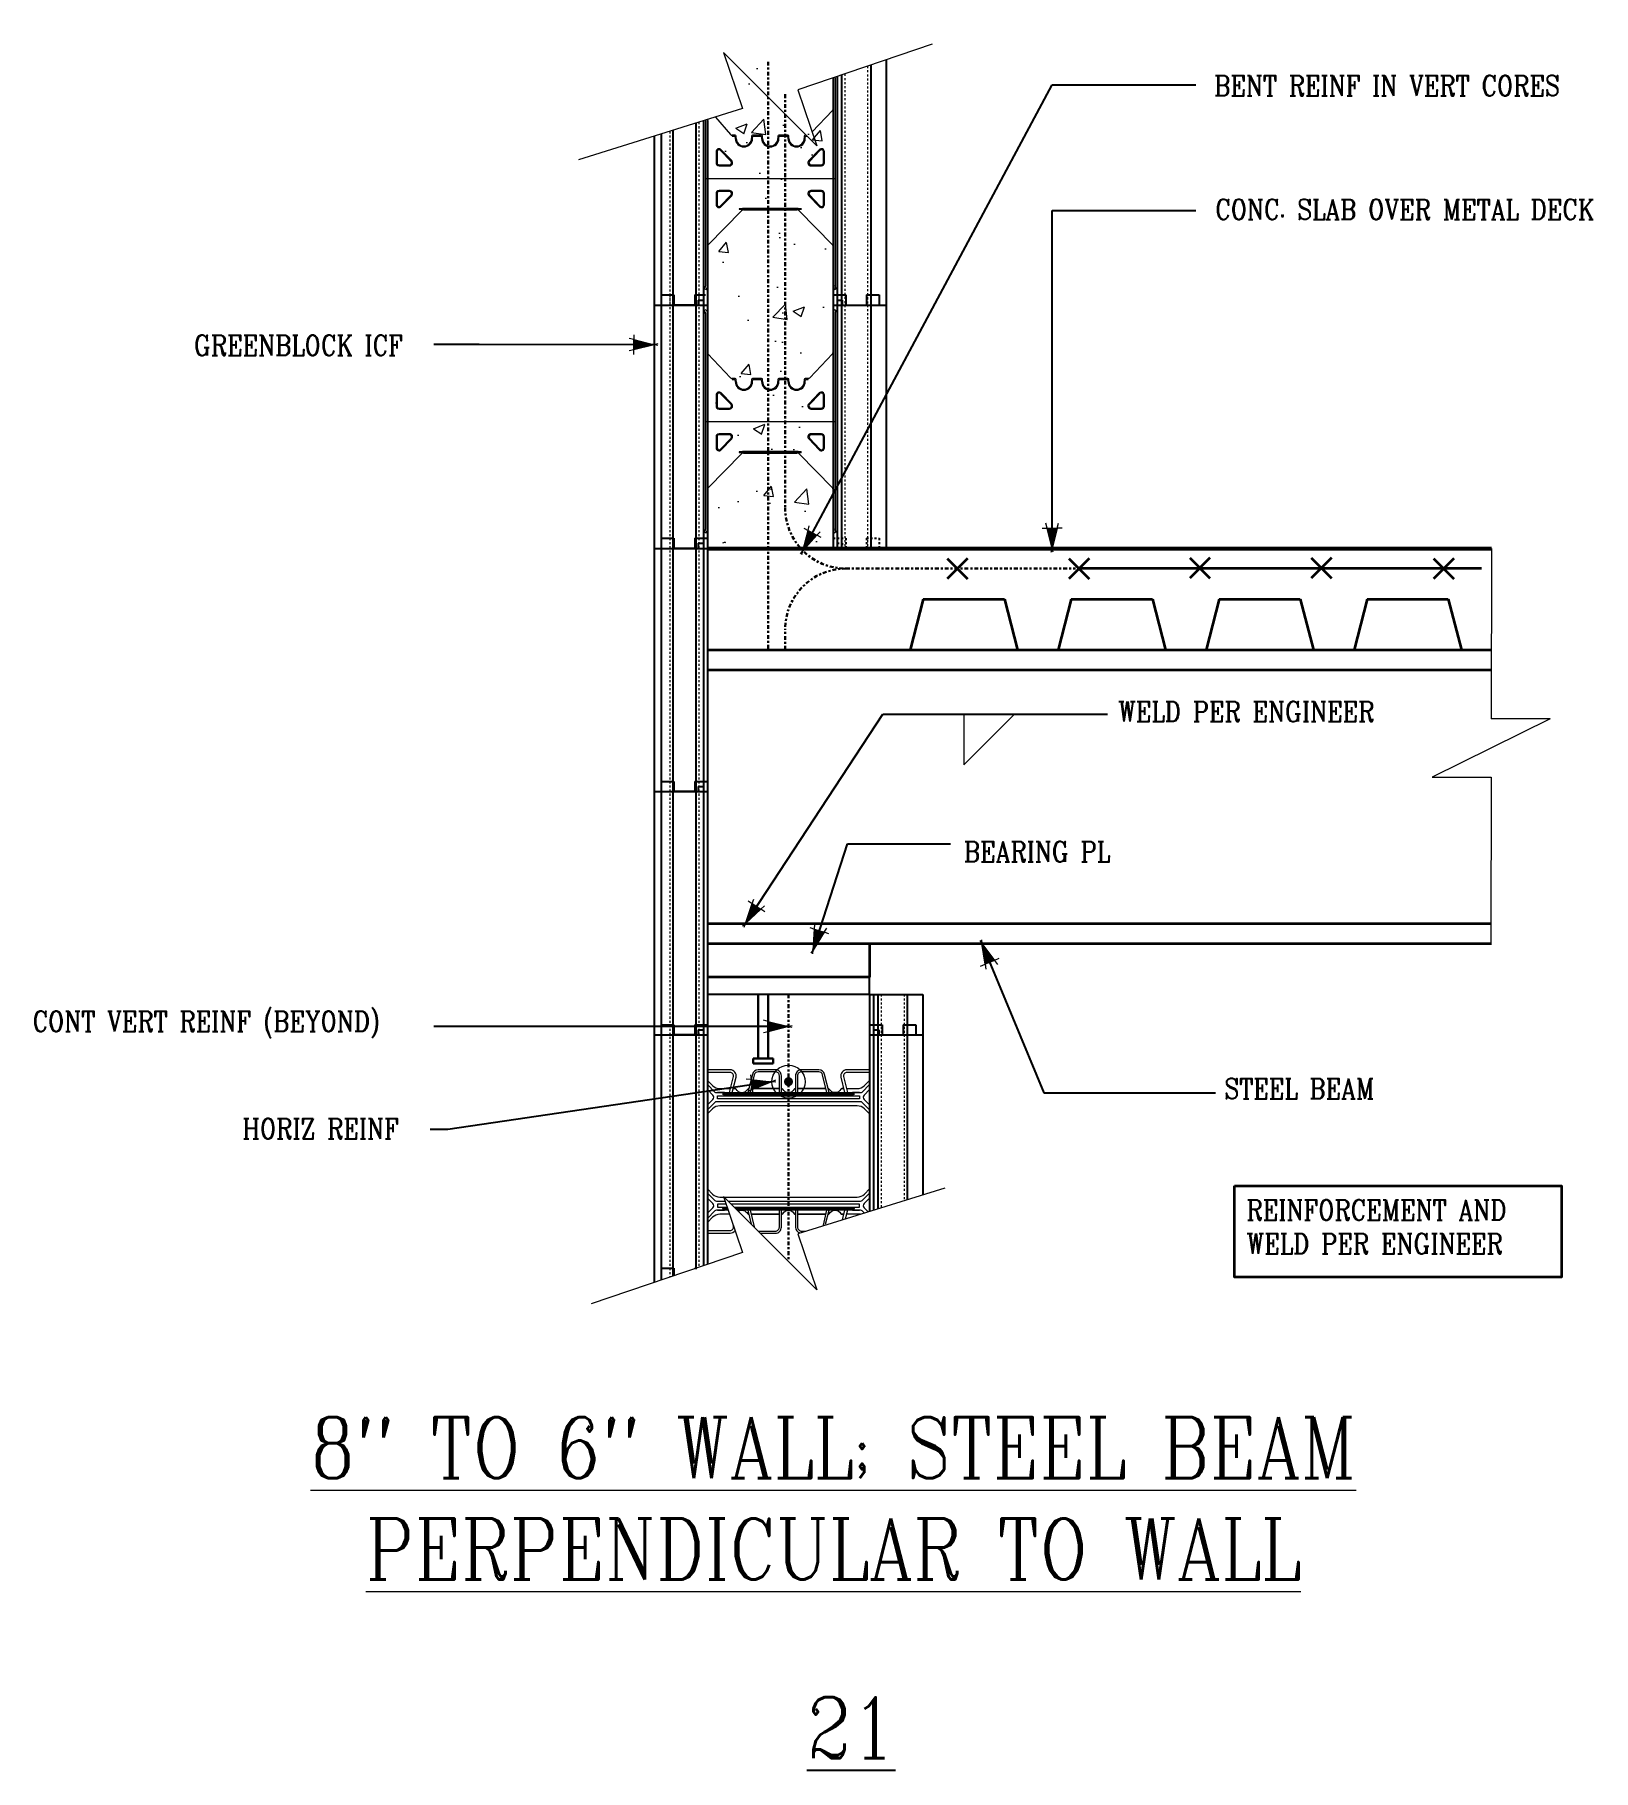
# Model space of a CAD drawing. Header units: inches. Extents: x -149.7 to -72.8, y 260.3 to 345.9.
import ezdxf

# ---------------------------------------------------------------- set-up
doc = ezdxf.new("R2010")
doc.units = ezdxf.units.IN
doc.header["$MEASUREMENT"] = 0
for name, pattern in [('CENTER', [2, 1.25, -0.25, 0.25, -0.25]), ('DASHED2', [0.375, 0.25, -0.125]), ('HIDDEN', [0.375, 0.25, -0.125])]:
    doc.linetypes.add(name, pattern=pattern)
doc.layers.get('Defpoints').update_dxf_attribs({"color": 252})
for name, color, linetype, lineweight in [('A2 Hatch', 8, 'Continuous', 9), ('A4 medium', 7, 'Continuous', 35), ('A5 heavy', 5, 'Continuous', 53), ('DETAILS', 7, 'Continuous', 13), ('DIM', 3, 'Continuous', 13), ('REBAR', 2, 'CENTER', 30)]:
    doc.layers.add(name, color=color, linetype=linetype, lineweight=lineweight)
doc.styles.add('ARCTEXT', font='arctext.shx', dxfattribs={"width": 0.85})
doc.styles.add('RomanC', font='romanc.shx', dxfattribs={"width": 0.85, "height": 5})
doc.dimstyles.new('ARCTEXT1-4', dxfattribs={"dimtxt": 4, "dimasz": 2, "dimexe": 2, "dimexo": 2, "dimgap": 2, "dimtad": 1, "dimdec": 4, "dimzin": 3, "dimdsep": 46, "dimlunit": 4, "dimtxsty": 'ARCTEXT', "dimblk": 'ARCHTICK', "dimcen": 2, "dimaunit": 1, "dimadec": 0, "dimazin": 0, "dimtfac": 1, "dimtdec": 4, "dimtmove": 2, "dimatfit": 3, "dimldrblk": 'arrow', "dimfxl": 1, "dimtolj": 1, "dimtzin": 0, "dimarcsym": 0})

# ---------------------------------------------------------------- blocks, each defined once
blk = doc.blocks.new('_ArchTick')
at = {"color": 0, "linetype": 'ByBlock', "const_width": 0.15}
blk.add_lwpolyline([(-0.5, -0.5), (0.5, 0.5)], dxfattribs=at)
blk = doc.blocks.new('arrow')
at = {"layer": 'DIM'}
blk.add_hatch(color=253, dxfattribs=at).paths.add_polyline_path([(-2, 0.5), (-2, -0.5), (0, 0)])
at = {"layer": 'DIM', "lineweight": 9}
for points in [[(-2, 0.98), (-2, 0.5), (-2.47, 0.62)], [(0.37, 0.09), (0, 0)], [(0.37, -0.09), (0, 0)], [(-2, -0.98), (-2, -0.5), (-2.47, -0.62)]]:
    blk.add_lwpolyline(points, dxfattribs=at)
at = {"layer": 'DIM', "lineweight": 15}
blk.add_lwpolyline([(0, 0), (-2, -0.5), (-2, 0.5), (0, 0)], dxfattribs=at)

msp = doc.modelspace()

# ---------------------------------------------------------------- hatches: boundary and pattern name
at = {"layer": 'A2 Hatch', "ltscale": 0.15}
h = msp.add_hatch(dxfattribs=at)
h.set_pattern_fill('AR-CONC', color=256, scale=0.8, style=0)
h.set_pattern_definition([(50, (-3419.6087, 861.0305), (5.7380815, -0.502017), [0.6, -6.6]), (355, (-3419.609, 861.0305), (-1.110011, 6.017537), [0.48, -5.28]), (100.4514, (-3419.1305, 860.9887), (4.628075, 5.515516), [0.509922, -5.609137]), (46.1842, (-3419.609, 862.6305), (8.537928, -1.324152), [0.9, -9.9]), (96.6356, (-3418.897, 862.52), (7.477302, 7.792943), [0.764882, -8.413704]), (351.1842, (-3419.609, 862.6305), (7.477296, 7.792949), [0.72, -7.92]), (21, (-3418.8087, 862.2305), (4.7752564, -3.220951), [0.6, -6.6]), (326, (-3418.809, 862.2305), (1.946523, 5.8012), [0.48, -5.28]), (71.4514, (-3418.411, 861.962), (6.721781, 2.580244), [0.509922, -5.609137]), (37.5, (-3419.6087, 861.0305), (0.0972788, 2.6631508), [0, -5.216, 0, -5.36, 0, -5.3]), (7.5, (-3419.6087, 861.0305), (2.1045563, 3.1552937), [0, -3.056, 0, -5.096, 0, -2.02]), (327.5, (-3421.3927, 861.0305), (4.2705795, -0.180439), [0, -2, 0, -6.24, 0, -8.28]), (317.5, (-3422.1927, 861.0305), (4.6654894, 0.80084), [0, -2.6, 0, -4.144, 0, -5.88])])
h.paths.add_polyline_path([(-110.436, 320.802), (-116.508, 320.823), (-116.432, 342.455), (-114.445, 343.129), (-115.381, 345.889), (-110.785, 341.292), (-111.721, 344.052), (-110.436, 344.488)])
h = msp.add_hatch(color=256, dxfattribs=at)
edge = h.paths.add_edge_path()
edge.add_arc((-112.534, 294.244), 0.224, 0, 360)

# ---------------------------------------------------------------- linework, layer by layer
at = {"color": 1}
for p, q in [((-108.474, 344.388), (-108.474, 332.552)), ((-107.709, 344.647), (-107.709, 332.552)), ((-110.334, 343.757), (-110.334, 332.552)), ((-110.134, 343.825), (-110.134, 332.552)), ((-109.919, 343.898), (-109.919, 332.552)), ((-116.734, 341.637), (-116.734, 332.552)), ((-116.534, 341.654), (-116.534, 332.552)), ((-119.159, 340.878), (-119.159, 332.552)), ((-118.809, 340.988), (-118.809, 332.552)), ((-118.234, 341.168), (-118.234, 332.552)), ((-117.109, 341.52), (-117.109, 332.552)), ((-118.809, 333.052), (-118.184, 333.052)), ((-118.809, 333.052), (-118.809, 320.552)), ((-118.234, 333.052), (-118.234, 320.552)), ((-118.184, 333.052), (-118.184, 332.552)), ((-117.159, 333.052), (-117.159, 332.552)), ((-117.159, 333.052), (-116.634, 333.052)), ((-117.109, 333.052), (-117.109, 320.552)), ((-116.534, 333.052), (-116.534, 320.552)), ((-116.534, 333.052), (-116.534, 332.552)), ((-110.334, 333.052), (-110.334, 320.552)), ((-110.334, 333.052), (-109.709, 333.052)), ((-110.334, 333.052), (-110.334, 332.552)), ((-109.709, 333.052), (-109.709, 332.552)), ((-108.684, 333.052), (-108.684, 332.552)), ((-108.684, 333.052), (-108.059, 333.052)), ((-108.059, 333.052), (-108.059, 332.552)), ((-119.159, 332.552), (-119.159, 320.552)), ((-119.159, 332.552), (-116.984, 332.552)), ((-119.159, 332.552), (-116.534, 332.552)), ((-117.109, 332.552), (-118.234, 332.552)), ((-116.984, 332.802), (-116.984, 332.552)), ((-116.984, 332.802), (-116.734, 332.802)), ((-116.734, 332.802), (-116.734, 320.552)), ((-116.734, 332.552), (-116.634, 332.552)), ((-110.334, 332.552), (-107.709, 332.552)), ((-110.234, 332.552), (-110.134, 332.552)), ((-110.134, 332.802), (-110.134, 320.552)), ((-110.134, 332.802), (-109.884, 332.802)), ((-109.919, 332.552), (-107.709, 332.552)), ((-109.919, 332.552), (-109.919, 320.552)), ((-109.884, 332.802), (-109.884, 332.552)), ((-108.474, 332.552), (-108.474, 320.552)), ((-107.709, 332.552), (-107.709, 320.552)), ((-118.809, 321.052), (-118.184, 321.052)), ((-118.809, 321.052), (-118.184, 321.052)), ((-118.809, 321.052), (-118.809, 308.552)), ((-118.809, 321.052), (-118.184, 321.052)), ((-118.809, 321.052), (-118.184, 321.052)), ((-118.234, 321.052), (-118.234, 308.552)), ((-118.184, 321.052), (-118.184, 320.552)), ((-118.184, 321.052), (-118.184, 320.552)), ((-118.184, 321.052), (-118.184, 320.552)), ((-118.184, 321.052), (-118.184, 320.552)), ((-117.159, 321.052), (-117.159, 320.552)), ((-117.159, 321.052), (-116.534, 321.052)), ((-117.159, 321.052), (-117.159, 320.552)), ((-117.159, 321.052), (-116.534, 321.052)), ((-117.159, 321.052), (-117.159, 320.552)), ((-117.159, 321.052), (-116.534, 321.052)), ((-117.159, 321.052), (-117.159, 320.552)), ((-117.159, 321.052), (-116.534, 321.052)), ((-117.109, 321.052), (-117.109, 308.552)), ((-116.534, 321.052), (-116.534, 320.552)), ((-116.534, 321.052), (-116.534, 308.552)), ((-116.534, 321.052), (-116.534, 320.552)), ((-116.534, 321.052), (-116.534, 320.552)), ((-116.534, 321.052), (-116.534, 320.552)), ((-110.334, 321.052), (-110.334, 320.552)), ((-119.159, 320.552), (-116.534, 320.552)), ((-119.159, 320.552), (-116.534, 320.552)), ((-119.159, 320.552), (-116.984, 320.552)), ((-119.159, 320.552), (-119.159, 308.552)), ((-119.159, 320.552), (-116.984, 320.552)), ((-119.159, 320.552), (-116.534, 320.552)), ((-119.159, 320.552), (-116.534, 320.552)), ((-119.159, 320.552), (-116.984, 320.552)), ((-119.159, 320.552), (-116.534, 320.552)), ((-119.159, 320.552), (-116.984, 320.552)), ((-119.159, 320.552), (-116.534, 320.552)), ((-117.109, 320.552), (-118.234, 320.552)), ((-117.109, 320.552), (-118.234, 320.552)), ((-117.109, 320.552), (-118.234, 320.552)), ((-117.109, 320.552), (-118.234, 320.552)), ((-116.984, 320.802), (-116.984, 320.552)), ((-116.984, 320.802), (-116.734, 320.802)), ((-116.984, 320.802), (-116.984, 320.552)), ((-116.984, 320.802), (-116.734, 320.802)), ((-116.984, 320.802), (-116.984, 320.552)), ((-116.984, 320.802), (-116.734, 320.802)), ((-116.984, 320.802), (-116.984, 320.552)), ((-116.984, 320.802), (-116.734, 320.802)), ((-116.734, 320.802), (-116.734, 308.552)), ((-116.734, 320.552), (-116.534, 320.552)), ((-116.734, 320.552), (-116.534, 320.552)), ((-116.734, 320.552), (-116.534, 320.552)), ((-116.734, 320.552), (-116.534, 320.552)), ((-110.334, 320.552), (-107.709, 320.552)), ((-119.159, 308.552), (-116.534, 308.552)), ((-119.159, 308.552), (-119.159, 296.552)), ((-119.159, 308.552), (-116.984, 308.552)), ((-119.159, 308.552), (-116.534, 308.552)), ((-119.159, 308.552), (-116.984, 308.552)), ((-118.809, 309.052), (-118.184, 309.052)), ((-118.809, 309.052), (-118.809, 296.552)), ((-118.809, 309.052), (-118.184, 309.052)), ((-118.234, 309.052), (-118.234, 296.552)), ((-117.109, 308.552), (-118.234, 308.552)), ((-117.109, 308.552), (-118.234, 308.552)), ((-118.184, 309.052), (-118.184, 308.552)), ((-118.184, 309.052), (-118.184, 308.552)), ((-117.159, 309.052), (-117.159, 308.552)), ((-117.159, 309.052), (-116.534, 309.052)), ((-117.159, 309.052), (-117.159, 308.552)), ((-117.159, 309.052), (-116.534, 309.052)), ((-117.109, 309.052), (-117.109, 296.552)), ((-116.984, 308.802), (-116.984, 308.552)), ((-116.984, 308.802), (-116.734, 308.802)), ((-116.984, 308.802), (-116.984, 308.552)), ((-116.984, 308.802), (-116.734, 308.802)), ((-116.734, 308.802), (-116.734, 296.552)), ((-116.734, 308.552), (-116.534, 308.552)), ((-116.734, 308.552), (-116.534, 308.552)), ((-116.534, 309.052), (-116.534, 296.552)), ((-108.534, 298.552), (-108.534, 296.552)), ((-108.534, 298.552), (-105.909, 298.552)), ((-108.334, 298.552), (-108.334, 296.552)), ((-108.119, 298.552), (-108.119, 296.552)), ((-106.674, 298.552), (-106.674, 296.552)), ((-105.909, 298.552), (-105.909, 296.552)), ((-119.159, 296.552), (-116.534, 296.552)), ((-119.159, 296.552), (-119.159, 284.34)), ((-119.159, 296.552), (-116.984, 296.552)), ((-118.809, 297.052), (-118.184, 297.052)), ((-118.809, 297.052), (-118.809, 284.459)), ((-118.234, 297.052), (-118.234, 284.654)), ((-117.109, 296.552), (-118.234, 296.552)), ((-118.184, 297.052), (-118.184, 296.552)), ((-117.159, 297.052), (-117.159, 296.552)), ((-117.159, 297.052), (-116.534, 297.052)), ((-117.109, 297.052), (-117.109, 285.035)), ((-116.984, 296.802), (-116.984, 296.552)), ((-116.984, 296.802), (-116.734, 296.802)), ((-116.734, 296.802), (-116.734, 285.162)), ((-116.734, 296.552), (-116.534, 296.552)), ((-116.534, 297.052), (-116.534, 285.23)), ((-108.534, 297.052), (-108.534, 287.84)), ((-108.534, 297.052), (-107.909, 297.052)), ((-108.534, 296.552), (-105.909, 296.552)), ((-108.534, 296.552), (-108.334, 296.552)), ((-108.334, 296.802), (-108.334, 287.902)), ((-108.334, 296.802), (-108.084, 296.802)), ((-108.119, 296.552), (-105.909, 296.552)), ((-108.119, 296.552), (-108.119, 287.969)), ((-108.084, 296.802), (-108.084, 296.552)), ((-107.909, 297.052), (-107.909, 296.552)), ((-106.884, 297.052), (-106.884, 296.552)), ((-106.884, 297.052), (-106.259, 297.052)), ((-106.674, 296.552), (-106.674, 288.416)), ((-106.259, 297.052), (-106.259, 296.552)), ((-105.909, 296.552), (-105.909, 288.653)), ((-118.809, 285.052), (-118.184, 285.052)), ((-118.184, 285.052), (-118.184, 284.671)), ((-117.159, 285.052), (-117.159, 285.018)), ((-117.159, 285.052), (-117.059, 285.052))]:
    msp.add_line(p, q, dxfattribs=at)
at = {"color": 1, "linetype": 'HIDDEN', "ltscale": 0.02}
for p, q in [((-118.809, 333.052), (-118.184, 333.052)), ((-118.809, 333.052), (-118.809, 332.552)), ((-118.184, 333.052), (-118.184, 332.552)), ((-117.159, 333.052), (-117.159, 332.552)), ((-117.159, 333.052), (-116.634, 333.052)), ((-110.334, 333.052), (-109.709, 333.052)), ((-109.709, 333.052), (-109.709, 332.552)), ((-108.684, 333.052), (-108.684, 332.552)), ((-108.684, 333.052), (-108.059, 333.052)), ((-108.059, 333.052), (-108.059, 332.552)), ((-110.134, 332.802), (-110.134, 332.552)), ((-110.134, 332.802), (-109.884, 332.802)), ((-109.884, 332.802), (-109.884, 332.552)), ((-118.809, 321.052), (-118.184, 321.052)), ((-118.809, 321.052), (-118.809, 320.552)), ((-118.809, 321.052), (-118.184, 321.052)), ((-118.809, 321.052), (-118.184, 321.052)), ((-118.809, 321.052), (-118.809, 320.552)), ((-118.809, 321.052), (-118.184, 321.052)), ((-118.809, 321.052), (-118.184, 321.052)), ((-118.809, 321.052), (-118.809, 320.552)), ((-118.809, 321.052), (-118.184, 321.052)), ((-118.809, 321.052), (-118.809, 320.552)), ((-118.184, 321.052), (-118.184, 320.552)), ((-118.184, 321.052), (-118.184, 320.552)), ((-118.184, 321.052), (-118.184, 320.552)), ((-118.184, 321.052), (-118.184, 320.552)), ((-118.184, 321.052), (-118.184, 320.552)), ((-118.184, 321.052), (-118.184, 320.552)), ((-117.159, 321.052), (-117.159, 320.552)), ((-117.159, 321.052), (-116.534, 321.052)), ((-117.159, 321.052), (-117.159, 320.552)), ((-117.159, 321.052), (-116.534, 321.052)), ((-117.159, 321.052), (-117.159, 320.552)), ((-117.159, 321.052), (-116.534, 321.052)), ((-117.159, 321.052), (-117.159, 320.552)), ((-117.159, 321.052), (-116.534, 321.052)), ((-117.159, 321.052), (-117.159, 320.552)), ((-117.159, 321.052), (-116.534, 321.052)), ((-117.159, 321.052), (-117.159, 320.552)), ((-117.159, 321.052), (-116.534, 321.052)), ((-110.334, 321.052), (-109.709, 321.052)), ((-109.709, 321.052), (-109.709, 320.552)), ((-108.684, 321.052), (-108.684, 320.552)), ((-108.684, 321.052), (-108.059, 321.052)), ((-108.059, 321.052), (-108.059, 320.552)), ((-110.134, 320.802), (-110.134, 320.552)), ((-110.134, 320.802), (-109.884, 320.802)), ((-109.884, 320.802), (-109.884, 320.552)), ((-118.809, 309.052), (-118.184, 309.052)), ((-118.809, 309.052), (-118.184, 309.052)), ((-118.184, 309.052), (-118.184, 308.552)), ((-118.184, 309.052), (-118.184, 308.552)), ((-117.159, 309.052), (-117.159, 308.552)), ((-117.159, 309.052), (-116.534, 309.052)), ((-117.159, 309.052), (-117.159, 308.552)), ((-117.159, 309.052), (-116.534, 309.052)), ((-118.809, 297.052), (-118.184, 297.052)), ((-118.184, 297.052), (-118.184, 296.552)), ((-117.159, 297.052), (-117.159, 296.552)), ((-117.159, 297.052), (-116.534, 297.052)), ((-108.534, 297.052), (-107.909, 297.052)), ((-107.909, 297.052), (-107.909, 296.552)), ((-106.884, 297.052), (-106.884, 296.552)), ((-106.884, 297.052), (-106.259, 297.052)), ((-106.259, 297.052), (-106.259, 296.552)), ((-118.809, 285.052), (-118.184, 285.052)), ((-118.184, 285.052), (-118.184, 284.883)), ((-117.159, 285.052), (-117.159, 285.018)), ((-117.159, 285.052), (-117.059, 285.052))]:
    msp.add_line(p, q, dxfattribs=at)
at = {"ltscale": 0.15}
for p, q in [((-118.184, 332.552), (-117.159, 332.552)), ((-118.184, 320.552), (-117.159, 320.552)), ((-118.184, 320.552), (-117.159, 320.552)), ((-118.184, 320.552), (-117.159, 320.552)), ((-118.184, 320.552), (-117.159, 320.552)), ((-101.234, 315.552), (-99.234, 315.552)), ((-118.184, 308.552), (-117.159, 308.552)), ((-118.184, 308.552), (-117.159, 308.552)), ((-108.534, 298.552), (-108.534, 301.052)), ((-108.534, 298.552), (-116.534, 298.552)), ((-113.534, 298.552), (-114.034, 298.552)), ((-112.534, 298.552), (-113.534, 298.552)), ((-118.184, 296.552), (-117.159, 296.552))]:
    msp.add_line(p, q, dxfattribs=at)
at = {"layer": 'A2 Hatch', "linetype": 'DASHED2', "ltscale": 0.15}
for p, q in [((-108.634, 344.334), (-108.634, 332.552)), ((-109.759, 343.952), (-109.759, 332.552)), ((-118.394, 341.118), (-118.394, 332.552)), ((-116.949, 341.57), (-116.949, 332.552)), ((-118.394, 333.052), (-118.394, 320.552)), ((-116.949, 333.052), (-116.949, 320.552)), ((-109.759, 332.552), (-109.759, 320.552)), ((-108.634, 332.552), (-108.634, 320.552)), ((-118.394, 321.052), (-118.394, 308.552)), ((-116.949, 321.052), (-116.949, 308.552)), ((-118.394, 309.052), (-118.394, 296.552)), ((-116.949, 309.052), (-116.949, 296.552)), ((-107.959, 298.552), (-107.959, 296.552)), ((-106.834, 298.552), (-106.834, 296.552)), ((-118.394, 297.052), (-118.394, 284.599)), ((-116.949, 297.052), (-116.949, 285.089)), ((-107.959, 296.552), (-107.959, 288.018)), ((-106.834, 296.552), (-106.834, 288.367))]:
    msp.add_line(p, q, dxfattribs=at)
at = {"layer": 'A2 Hatch', "lineweight": 30, "ltscale": 0.15}
for p, q in [((-114.034, 298.552), (-114.034, 295.394)), ((-113.534, 298.552), (-113.534, 295.394)), ((-113.284, 295.394), (-114.284, 295.394)), ((-114.284, 295.394), (-114.284, 295.144)), ((-113.284, 295.394), (-113.284, 295.144)), ((-113.284, 295.144), (-114.284, 295.144))]:
    msp.add_line(p, q, dxfattribs=at)
at = {"layer": 'A2 Hatch', "ltscale": 0.15}
msp.add_circle((-112.534, 294.244), 0.816, dxfattribs=at)
at = {"layer": 'A4 medium', "ltscale": 0.15}
for p, q in [((-104.707, 320.052), (-103.707, 319.052)), ((-103.707, 320.052), (-104.707, 319.052)), ((-98.707, 320.052), (-97.707, 319.052)), ((-97.707, 320.052), (-98.707, 319.052)), ((-92.207, 319.552), (-98.207, 319.552)), ((-92.742, 320.087), (-91.742, 319.087)), ((-91.742, 320.087), (-92.742, 319.087)), ((-86.207, 319.552), (-92.207, 319.552)), ((-86.742, 320.087), (-85.742, 319.087)), ((-85.742, 320.087), (-86.742, 319.087)), ((-80.207, 319.552), (-86.207, 319.552)), ((-80.707, 320.052), (-79.707, 319.052)), ((-79.707, 320.052), (-80.707, 319.052)), ((-78.349, 319.552), (-80.207, 319.552)), ((-105.884, 318.052), (-106.534, 315.552)), ((-105.884, 318.052), (-101.884, 318.052)), ((-101.884, 318.052), (-101.234, 315.552)), ((-98.584, 318.052), (-99.234, 315.552)), ((-98.584, 318.052), (-94.584, 318.052)), ((-94.584, 318.052), (-93.934, 315.552)), ((-91.284, 318.052), (-91.934, 315.552)), ((-91.284, 318.052), (-87.284, 318.052)), ((-87.284, 318.052), (-86.634, 315.552)), ((-83.984, 318.052), (-84.634, 315.552)), ((-83.984, 318.052), (-79.984, 318.052)), ((-79.984, 318.052), (-79.334, 315.552)), ((-116.534, 315.552), (-77.855, 315.552)), ((-116.534, 314.552), (-77.855, 314.552)), ((-116.534, 302.052), (-77.855, 302.052)), ((-116.534, 301.052), (-77.855, 301.052)), ((-108.534, 301.052), (-108.534, 299.402)), ((-108.534, 299.402), (-116.534, 299.402))]:
    msp.add_line(p, q, dxfattribs=at)
msp.add_lwpolyline([(-90.536, 289.102), (-74.392, 289.102), (-74.392, 284.6), (-90.536, 284.6)], close=True, dxfattribs=at)
at = {"layer": 'A5 heavy', "ltscale": 0.15}
msp.add_line((-116.534, 320.552), (-77.855, 320.552), dxfattribs=at)
at = {"layer": 'DETAILS', "color": 6, "lineweight": 20}
for p, q in [((-110.334, 342.222), (-110.334, 343.723)), ((-110.234, 343.757), (-110.234, 333.479)), ((-116.634, 341.7), (-116.634, 333.479)), ((-116.534, 341.731), (-116.534, 335.46)), ((-116.127, 341.827), (-115.388, 340.963)), ((-111.368, 341.093), (-110.362, 342.153)), ((-110.334, 335.46), (-110.334, 342.222)), ((-115.316, 340.932), (-115.309, 340.932)), ((-115.159, 340.932), (-115.316, 340.932)), ((-115.309, 340.932), (-115.309, 340.882)), ((-115.309, 340.882), (-115.209, 340.882)), ((-115.159, 340.832), (-115.159, 340.777)), ((-115.109, 340.777), (-115.109, 340.882)), ((-114.359, 340.882), (-114.359, 340.777)), ((-113.859, 340.932), (-114.309, 340.932)), ((-114.309, 340.777), (-114.309, 340.832)), ((-114.259, 340.882), (-113.909, 340.882)), ((-113.859, 340.832), (-113.859, 340.777)), ((-113.809, 340.777), (-113.809, 340.882)), ((-113.059, 340.882), (-113.059, 340.777)), ((-112.559, 340.932), (-113.009, 340.932)), ((-113.009, 340.777), (-113.009, 340.832)), ((-112.959, 340.882), (-112.609, 340.882)), ((-112.559, 340.832), (-112.559, 340.777)), ((-112.509, 340.777), (-112.509, 340.882)), ((-111.759, 340.882), (-111.759, 340.777)), ((-111.66, 340.932), (-111.709, 340.932)), ((-111.709, 340.777), (-111.709, 340.832)), ((-111.659, 340.882), (-111.61, 340.882)), ((-116.109, 340.113), (-116.109, 339.572)), ((-116.059, 340.113), (-116.059, 339.572)), ((-115.367, 339.641), (-115.887, 340.182)), ((-115.331, 339.676), (-115.851, 340.217)), ((-111.017, 340.217), (-111.536, 339.676)), ((-110.981, 340.182), (-111.5, 339.641)), ((-110.809, 339.572), (-110.809, 340.113)), ((-110.759, 339.572), (-110.759, 340.113)), ((-115.959, 339.472), (-115.439, 339.472)), ((-115.959, 339.422), (-115.439, 339.422)), ((-111.428, 339.472), (-110.909, 339.472)), ((-111.428, 339.422), (-110.909, 339.422)), ((-116.634, 338.802), (-110.234, 338.802)), ((-115.439, 338.202), (-115.959, 338.202)), ((-110.909, 338.202), (-111.428, 338.202)), ((-116.109, 338.052), (-116.109, 337.511)), ((-116.059, 338.052), (-116.059, 337.511)), ((-115.439, 338.152), (-115.959, 338.152)), ((-115.887, 337.442), (-115.367, 337.983)), ((-115.851, 337.407), (-115.331, 337.948)), ((-114.804, 337.322), (-114.96, 337.307)), ((-113.434, 337.322), (-114.804, 337.322)), ((-112.064, 337.322), (-113.434, 337.322)), ((-111.907, 337.307), (-112.064, 337.322)), ((-111.536, 337.948), (-111.017, 337.407)), ((-111.5, 337.983), (-110.981, 337.442)), ((-110.909, 338.152), (-111.428, 338.152)), ((-110.809, 337.511), (-110.809, 338.052)), ((-110.759, 337.511), (-110.759, 338.052)), ((-116.504, 335.531), (-114.853, 337.208)), ((-114.96, 337.287), (-114.804, 337.272)), ((-114.804, 337.272), (-113.434, 337.272)), ((-114.747, 337.252), (-113.434, 337.252)), ((-113.434, 337.272), (-112.064, 337.272)), ((-113.434, 337.252), (-112.121, 337.252)), ((-112.064, 337.272), (-111.907, 337.287)), ((-112.015, 337.208), (-110.363, 335.531)), ((-116.534, 333.452), (-116.534, 335.46)), ((-110.334, 335.46), (-110.334, 333.452)), ((-116.64, 333.454), (-116.686, 333.375)), ((-116.686, 333.375), (-116.6, 333.325)), ((-116.634, 333.516), (-116.634, 333.479)), ((-116.6, 333.325), (-116.54, 333.427)), ((-110.327, 333.427), (-110.268, 333.325)), ((-110.268, 333.325), (-110.181, 333.375)), ((-110.234, 333.479), (-110.234, 333.516)), ((-110.181, 333.375), (-110.227, 333.454)), ((-116.686, 332.279), (-116.6, 332.329)), ((-116.64, 332.2), (-116.686, 332.279)), ((-116.634, 332.177), (-116.634, 321.479)), ((-116.6, 332.329), (-116.54, 332.226)), ((-116.534, 332.201), (-116.534, 330.222)), ((-110.334, 330.222), (-110.334, 332.201)), ((-110.327, 332.226), (-110.268, 332.329)), ((-110.268, 332.329), (-110.181, 332.279)), ((-110.234, 332.177), (-110.234, 321.479)), ((-110.181, 332.279), (-110.227, 332.2)), ((-116.634, 332.138), (-116.634, 332.175)), ((-110.234, 332.175), (-110.234, 332.138)), ((-116.534, 330.222), (-116.534, 323.46)), ((-116.506, 330.153), (-115.388, 328.963)), ((-111.479, 328.963), (-110.362, 330.153)), ((-110.334, 323.46), (-110.334, 330.222)), ((-115.316, 328.932), (-115.309, 328.932)), ((-115.159, 328.932), (-115.316, 328.932)), ((-115.309, 328.932), (-115.309, 328.882)), ((-115.309, 328.882), (-115.209, 328.882)), ((-115.159, 328.832), (-115.159, 328.777)), ((-115.109, 328.777), (-115.109, 328.882)), ((-114.359, 328.882), (-114.359, 328.777)), ((-113.859, 328.932), (-114.309, 328.932)), ((-114.309, 328.777), (-114.309, 328.832)), ((-114.259, 328.882), (-113.909, 328.882)), ((-113.859, 328.832), (-113.859, 328.777)), ((-113.809, 328.777), (-113.809, 328.882)), ((-113.059, 328.882), (-113.059, 328.777)), ((-112.559, 328.932), (-113.009, 328.932)), ((-113.009, 328.777), (-113.009, 328.832)), ((-112.959, 328.882), (-112.609, 328.882)), ((-112.559, 328.832), (-112.559, 328.777)), ((-112.509, 328.777), (-112.509, 328.882)), ((-111.759, 328.882), (-111.759, 328.777)), ((-111.551, 328.932), (-111.709, 328.932)), ((-111.709, 328.777), (-111.709, 328.832)), ((-111.659, 328.882), (-111.559, 328.882)), ((-111.559, 328.882), (-111.559, 328.932)), ((-111.559, 328.932), (-111.551, 328.932)), ((-116.109, 328.113), (-116.109, 327.572)), ((-116.059, 328.113), (-116.059, 327.572)), ((-115.367, 327.641), (-115.887, 328.182)), ((-115.331, 327.676), (-115.851, 328.217)), ((-111.017, 328.217), (-111.536, 327.676)), ((-110.981, 328.182), (-111.5, 327.641)), ((-110.809, 327.572), (-110.809, 328.113)), ((-110.759, 327.572), (-110.759, 328.113)), ((-115.959, 327.472), (-115.439, 327.472)), ((-115.959, 327.422), (-115.439, 327.422)), ((-111.428, 327.472), (-110.909, 327.472)), ((-111.428, 327.422), (-110.909, 327.422)), ((-116.634, 326.802), (-110.234, 326.802)), ((-115.439, 326.202), (-115.959, 326.202)), ((-110.909, 326.202), (-111.428, 326.202)), ((-116.109, 326.052), (-116.109, 325.511)), ((-116.059, 326.052), (-116.059, 325.511)), ((-115.439, 326.152), (-115.959, 326.152)), ((-115.887, 325.442), (-115.367, 325.983)), ((-115.851, 325.407), (-115.331, 325.948)), ((-111.536, 325.948), (-111.017, 325.407)), ((-111.5, 325.983), (-110.981, 325.442)), ((-110.909, 326.152), (-111.428, 326.152)), ((-110.809, 325.511), (-110.809, 326.052)), ((-110.759, 325.511), (-110.759, 326.052)), ((-116.504, 323.531), (-114.853, 325.208)), ((-114.804, 325.322), (-114.96, 325.307)), ((-114.96, 325.287), (-114.804, 325.272)), ((-113.434, 325.322), (-114.804, 325.322)), ((-114.804, 325.272), (-113.434, 325.272)), ((-114.747, 325.252), (-113.434, 325.252)), ((-112.064, 325.322), (-113.434, 325.322)), ((-113.434, 325.272), (-112.064, 325.272)), ((-113.434, 325.252), (-112.121, 325.252)), ((-111.907, 325.307), (-112.064, 325.322)), ((-112.064, 325.272), (-111.907, 325.287)), ((-112.015, 325.208), (-110.363, 323.531)), ((-116.534, 321.452), (-116.534, 323.46)), ((-110.334, 323.46), (-110.334, 321.452)), ((-116.64, 321.454), (-116.686, 321.375)), ((-116.686, 321.375), (-116.6, 321.325)), ((-116.634, 321.516), (-116.634, 321.479)), ((-116.6, 321.325), (-116.54, 321.427)), ((-110.327, 321.427), (-110.268, 321.325)), ((-110.268, 321.325), (-110.181, 321.375)), ((-110.234, 321.479), (-110.234, 321.516)), ((-110.181, 321.375), (-110.227, 321.454))]:
    msp.add_line(p, q, dxfattribs=at)
for points in [[(-115.305, 293.702), (-115.121, 294.462, 0.485338), (-115.413, 294.832), (-116.534, 294.832)], [(-115.684, 293.702), (-115.784, 293.702), (-116.034, 293.702), (-115.438, 293.702), (-115.248, 294.492, 0.485338), (-115.413, 294.702), (-116.534, 294.702)], [(-112.882, 293.702), (-112.882, 294.532, 0.414214), (-113.182, 294.832), (-114.024, 294.832, 0.346495), (-114.316, 294.602), (-114.533, 293.702)], [(-112.982, 293.702), (-112.982, 294.532, 0.414214), (-113.182, 294.732), (-114.024, 294.732, 0.346495), (-114.219, 294.579), (-114.43, 293.702)], [(-110.534, 293.702), (-110.752, 294.602, 0.346495), (-111.043, 294.832), (-111.886, 294.832, 0.414214), (-112.186, 294.532), (-112.186, 293.702)], [(-110.637, 293.702), (-110.849, 294.579, 0.346495), (-111.043, 294.732), (-111.886, 294.732, 0.414214), (-112.086, 294.532), (-112.086, 293.702)], [(-108.534, 294.832), (-109.654, 294.832, 0.485338), (-109.946, 294.462), (-109.763, 293.702)], [(-108.534, 294.702), (-109.654, 294.702, 0.485338), (-109.82, 294.492), (-109.629, 293.702), (-109.033, 293.702), (-109.283, 293.702), (-109.383, 293.702)], [(-116.534, 294.301), (-116.281, 294.048, 0.198912), (-115.927, 293.902), (-115.39, 293.902)], [(-116.534, 294.101), (-116.164, 293.731, 0.198912), (-116.093, 293.702), (-112.534, 293.702, -0.279322), (-112.82, 293.875, 0.279322), (-112.864, 293.902)], [(-116.534, 293.103), (-116.265, 293.371, 0.414214), (-116.265, 293.583), (-116.534, 293.851)], [(-114.503, 293.902, 0.279322), (-114.547, 293.875, -0.605918), (-115.119, 293.875, 0.279322), (-115.163, 293.902), (-115.256, 293.902), (-115.163, 293.902)], [(-112.204, 293.902, 0.279322), (-112.248, 293.875, -0.279322), (-112.534, 293.702), (-108.975, 293.702, 0.198912), (-108.904, 293.731), (-108.534, 294.101)], [(-109.904, 293.902), (-109.811, 293.902), (-109.904, 293.902, 0.279322), (-109.949, 293.875, -0.605918), (-110.52, 293.875, 0.279322), (-110.564, 293.902)], [(-109.677, 293.902), (-109.14, 293.902, 0.198912), (-108.787, 294.048), (-108.534, 294.301)], [(-108.534, 293.851), (-108.802, 293.583, 0.414214), (-108.802, 293.371), (-108.534, 293.103)], [(-108.534, 292.853), (-108.904, 293.223, 0.198912), (-108.975, 293.252), (-112.534, 293.252), (-116.093, 293.252, 0.198912), (-116.164, 293.223), (-116.534, 292.853)], [(-108.534, 292.653), (-108.787, 292.905, 0.198912), (-109.14, 293.052), (-112.534, 293.052), (-115.927, 293.052, 0.198912), (-116.281, 292.905), (-116.534, 292.653)], [(-116.534, 288.951), (-116.281, 288.698, 0.198912), (-115.927, 288.552), (-115.722, 288.552)], [(-116.534, 288.751), (-116.164, 288.381, 0.198912), (-116.093, 288.352), (-115.655, 288.352)], [(-115.704, 288.552), (-112.534, 288.552), (-109.14, 288.552, 0.198912), (-108.787, 288.698), (-108.534, 288.951)], [(-115.504, 288.352), (-112.534, 288.352), (-108.975, 288.352, 0.198912), (-108.904, 288.381), (-108.534, 288.751)], [(-116.534, 287.753), (-116.265, 288.021, 0.414214), (-116.265, 288.233), (-116.534, 288.501)], [(-115.502, 287.902), (-116.093, 287.902, 0.198912), (-116.164, 287.873), (-116.534, 287.503)], [(-115.434, 287.702), (-115.927, 287.702, 0.198912), (-116.281, 287.555), (-116.534, 287.303)], [(-115.536, 288.002), (-115.684, 288.002), (-115.782, 287.98, 0.780776), (-115.782, 287.974), (-115.684, 287.952), (-115.519, 287.952)], [(-115.104, 287.952), (-112.534, 287.952), (-109.383, 287.952), (-109.285, 287.974, 0.780776), (-109.285, 287.98), (-109.383, 288.002), (-112.534, 288.002), (-115.154, 288.002)], [(-112.864, 287.702, 0.279322), (-112.82, 287.729, -0.279322), (-112.534, 287.902), (-115.054, 287.902)], [(-115.005, 287.852, -0.437818), (-114.547, 287.729, 0.279322), (-114.503, 287.702)], [(-114.024, 286.872), (-113.182, 286.872, 0.414214), (-112.982, 287.072), (-112.982, 287.902)], [(-113.924, 286.772), (-113.182, 286.772, 0.414214), (-112.882, 287.072), (-112.882, 287.902)], [(-108.791, 287.76), (-108.904, 287.873, 0.198912), (-108.975, 287.902), (-112.534, 287.902, -0.279322), (-112.248, 287.729, 0.279322), (-112.204, 287.702)], [(-112.186, 287.902), (-112.186, 287.072, 0.342415), (-111.96, 286.781, 0.342415)], [(-112.086, 287.902), (-112.086, 287.072, 0.414214), (-111.886, 286.872), (-111.693, 286.872)], [(-110.564, 287.702, 0.279322), (-110.52, 287.729, -0.605918), (-109.949, 287.729, 0.279322), (-109.904, 287.702), (-109.811, 287.702), (-109.904, 287.702)], [(-108.534, 288.501), (-108.802, 288.233, 0.414214), (-108.802, 288.021), (-108.6, 287.819)], [(-116.534, 286.902), (-115.413, 286.902, 0.485338), (-115.248, 287.112), (-115.282, 287.252)], [(-116.534, 286.772), (-115.413, 286.772, 0.250086), (-115.164, 286.905, 0.250086)]]:
    msp.add_lwpolyline(points, format="xyb", dxfattribs=at)
msp.add_lwpolyline([(-112.534, 293.652), (-115.684, 293.652), (-115.782, 293.63, 0.780776), (-115.782, 293.624), (-115.684, 293.602), (-112.534, 293.602), (-109.383, 293.602), (-109.285, 293.624, 0.780776), (-109.285, 293.63), (-109.383, 293.652)], format="xyb", close=True, dxfattribs=at)
for points in [[(-114.485, 293.902), (-114.503, 293.902)], [(-112.982, 293.902), (-114.382, 293.902)], [(-112.882, 293.902), (-112.864, 293.902)], [(-112.186, 293.902), (-112.204, 293.902)], [(-112.086, 293.902), (-110.686, 293.902)], [(-110.583, 293.902), (-110.564, 293.902)], [(-112.534, 293.552), (-109.033, 293.552), (-109.033, 293.402), (-112.534, 293.402), (-116.034, 293.402), (-116.034, 293.552)], [(-114.485, 287.702), (-114.503, 287.702)], [(-112.982, 287.702), (-114.382, 287.702)], [(-112.882, 287.702), (-112.864, 287.702)], [(-112.186, 287.702), (-112.204, 287.702)], [(-112.086, 287.702), (-110.686, 287.702)], [(-110.583, 287.702), (-110.564, 287.702)]]:
    msp.add_lwpolyline(points, close=True, dxfattribs=at)
for points in [[(-115.604, 288.202), (-116.034, 288.202), (-116.034, 288.052), (-115.553, 288.052)], [(-115.502, 287.902), (-116.034, 287.902), (-115.784, 287.902), (-115.684, 287.902)], [(-115.204, 288.052), (-112.534, 288.052), (-109.033, 288.052), (-109.033, 288.202), (-112.534, 288.202), (-115.354, 288.202)], [(-114.533, 287.902), (-114.368, 287.215)], [(-114.43, 287.902), (-114.232, 287.08)], [(-110.814, 287.17), (-110.637, 287.902)], [(-110.702, 287.208), (-110.534, 287.902)], [(-109.763, 287.902), (-109.878, 287.423)], [(-109.383, 287.902), (-109.283, 287.902), (-109.033, 287.902), (-109.629, 287.902), (-109.734, 287.468)], [(-108.979, 287.702), (-109.677, 287.702)]]:
    msp.add_lwpolyline(points, dxfattribs=at)
for centre, radius, start, end in [((-110.434, 342.222), 0.1, 316.16914, 360), ((-115.316, 341.032), 0.1, 223.83086, 270), ((-115.209, 340.832), 0.05, 360, 90), ((-115.159, 340.882), 0.05, 0, 90), ((-114.734, 340.777), 0.425, 180, 360), ((-114.734, 340.777), 0.375, 180, 0), ((-114.309, 340.882), 0.05, 90, 180), ((-114.259, 340.832), 0.05, 90, 180), ((-113.909, 340.832), 0.05, 360, 90), ((-113.859, 340.882), 0.05, 0, 90), ((-113.434, 340.777), 0.425, 180, 270), ((-113.434, 340.777), 0.375, 180, 270), ((-113.434, 340.777), 0.425, 270, 0), ((-113.434, 340.777), 0.375, 270, 0), ((-113.009, 340.882), 0.05, 90, 180), ((-112.959, 340.832), 0.05, 90, 180), ((-112.609, 340.832), 0.05, 0, 90), ((-112.559, 340.882), 0.05, 0, 90), ((-112.134, 340.777), 0.425, 180, 0), ((-112.134, 340.777), 0.375, 180, 0), ((-111.709, 340.882), 0.05, 90, 180), ((-111.659, 340.832), 0.05, 90, 180), ((-115.959, 340.113), 0.15, 43.83086, 180), ((-115.959, 340.113), 0.1, 43.83086, 180), ((-110.909, 340.113), 0.15, 0, 136.16914), ((-110.909, 340.113), 0.1, 0, 136.16914), ((-115.959, 339.572), 0.15, 180, 270), ((-115.959, 339.572), 0.1, 180, 270), ((-115.439, 339.572), 0.15, 270, 43.83086), ((-115.439, 339.572), 0.1, 270, 43.83086), ((-111.428, 339.572), 0.15, 136.16914, 270), ((-111.428, 339.572), 0.1, 136.16914, 270), ((-110.909, 339.572), 0.15, 270, 0), ((-110.909, 339.572), 0.1, 270, 360), ((-115.959, 338.052), 0.15, 90, 180), ((-115.439, 338.052), 0.15, 316.16914, 90), ((-111.428, 338.052), 0.15, 90, 223.83086), ((-110.909, 338.052), 0.15, 360, 90), ((-115.959, 337.511), 0.15, 180, 316.16914), ((-115.959, 338.052), 0.1, 90, 180), ((-115.959, 337.511), 0.1, 180, 316.16914), ((-115.439, 338.052), 0.1, 316.16914, 90), ((-111.428, 338.052), 0.1, 90, 223.83086), ((-110.909, 337.511), 0.15, 223.83086, 360), ((-110.909, 337.511), 0.1, 223.83086, 0), ((-110.909, 338.052), 0.1, 0, 90), ((-116.534, 336.715), 0.1, 180, 209.74488), ((-114.959, 337.297), 0.01, 97.40989, 262.59011), ((-114.747, 337.102), 0.15, 90, 135), ((-112.121, 337.102), 0.15, 45, 90), ((-111.909, 337.297), 0.01, 277.40989, 82.59011), ((-116.434, 335.46), 0.1, 135, 180), ((-110.434, 335.46), 0.1, 360, 45), ((-116.684, 333.479), 0.05, 330, 360), ((-116.584, 333.452), 0.05, 330, 360), ((-110.284, 333.452), 0.05, 180, 210), ((-110.184, 333.479), 0.05, 180, 210), ((-116.684, 332.175), 0.05, 0, 30), ((-116.584, 332.201), 0.05, 0, 30), ((-110.284, 332.201), 0.05, 150, 180), ((-110.184, 332.175), 0.05, 150, 180), ((-116.434, 330.222), 0.1, 180, 223.83086), ((-110.434, 330.222), 0.1, 316.16914, 360), ((-115.316, 329.032), 0.1, 223.83086, 270), ((-115.209, 328.832), 0.05, 360, 90), ((-115.159, 328.882), 0.05, 0, 90), ((-114.734, 328.777), 0.425, 180, 360), ((-114.734, 328.777), 0.375, 180, 0), ((-114.309, 328.882), 0.05, 90, 180), ((-114.259, 328.832), 0.05, 90, 180), ((-113.909, 328.832), 0.05, 360, 90), ((-113.859, 328.882), 0.05, 0, 90), ((-113.434, 328.777), 0.425, 180, 270), ((-113.434, 328.777), 0.375, 180, 270), ((-113.434, 328.777), 0.425, 270, 0), ((-113.434, 328.777), 0.375, 270, 0), ((-113.009, 328.882), 0.05, 90, 180), ((-112.959, 328.832), 0.05, 90, 180), ((-112.609, 328.832), 0.05, 0, 90), ((-112.559, 328.882), 0.05, 0, 90), ((-112.134, 328.777), 0.425, 180, 0), ((-112.134, 328.777), 0.375, 180, 0), ((-111.709, 328.882), 0.05, 90, 180), ((-111.659, 328.832), 0.05, 90, 180), ((-111.551, 329.032), 0.1, 270, 316.16914), ((-115.959, 328.113), 0.15, 43.83086, 180), ((-115.959, 328.113), 0.1, 43.83086, 180), ((-110.909, 328.113), 0.15, 0, 136.16914), ((-110.909, 328.113), 0.1, 0, 136.16914), ((-115.959, 327.572), 0.15, 180, 270), ((-115.959, 327.572), 0.1, 180, 270), ((-115.439, 327.572), 0.15, 270, 43.83086), ((-115.439, 327.572), 0.1, 270, 43.83086), ((-111.428, 327.572), 0.15, 136.16914, 270), ((-111.428, 327.572), 0.1, 136.16914, 270), ((-110.909, 327.572), 0.15, 270, 0), ((-110.909, 327.572), 0.1, 270, 360), ((-115.959, 326.052), 0.15, 90, 180), ((-115.439, 326.052), 0.15, 316.16914, 90), ((-111.428, 326.052), 0.15, 90, 223.83086), ((-110.909, 326.052), 0.15, 360, 90), ((-115.959, 325.511), 0.15, 180, 316.16914), ((-115.959, 326.052), 0.1, 90, 180), ((-115.959, 325.511), 0.1, 180, 316.16914), ((-115.439, 326.052), 0.1, 316.16914, 90), ((-111.428, 326.052), 0.1, 90, 223.83086), ((-110.909, 325.511), 0.15, 223.83086, 360), ((-110.909, 325.511), 0.1, 223.83086, 0), ((-110.909, 326.052), 0.1, 0, 90), ((-116.534, 324.715), 0.1, 180, 209.74488), ((-114.959, 325.297), 0.01, 97.40989, 262.59011), ((-114.747, 325.102), 0.15, 90, 135), ((-112.121, 325.102), 0.15, 45, 90), ((-111.909, 325.297), 0.01, 277.40989, 82.59011), ((-116.434, 323.46), 0.1, 135, 180), ((-110.434, 323.46), 0.1, 360, 45), ((-116.684, 321.479), 0.05, 330, 360), ((-116.584, 321.452), 0.05, 330, 360), ((-110.284, 321.452), 0.05, 180, 210), ((-110.184, 321.479), 0.05, 180, 210)]:
    msp.add_arc(centre, radius, start, end, dxfattribs=at)
at = {"layer": 'DIM'}
for p, q in [((-77.855, 320.552), (-77.865, 312.141)), ((-103.882, 312.376), (-103.882, 309.876)), ((-103.882, 309.876), (-101.382, 312.376)), ((-74.95, 312.138), (-80.783, 309.268)), ((-74.95, 312.138), (-77.865, 312.141)), ((-80.783, 309.268), (-77.868, 309.265)), ((-77.868, 309.265), (-77.877, 301.052))]:
    msp.add_line(p, q, dxfattribs=at)
for points in [[(-105.445, 345.415), (-112.072, 343.168), (-111.136, 340.408), (-115.732, 345.004), (-114.796, 342.244), (-122.886, 339.712)], [(-104.82, 288.991), (-112.072, 286.743), (-111.136, 283.983), (-115.732, 288.58), (-114.796, 285.82), (-122.261, 283.288)]]:
    msp.add_lwpolyline(points, dxfattribs=at)
at = {"layer": 'REBAR', "ltscale": 0.15}
for p, q in [((-113.536, 344.552), (-113.536, 315.552)), ((-112.7, 342.952), (-112.7, 322.552)), ((-109.7, 319.552), (-98.373, 319.552)), ((-112.7, 315.552), (-112.7, 316.552)), ((-112.534, 298.552), (-112.534, 285.382))]:
    msp.add_line(p, q, dxfattribs=at)
for centre, start, end in [((-109.7, 322.552), 180, 270), ((-109.7, 316.552), 90, 180)]:
    msp.add_arc(centre, 3, start, end, dxfattribs=at)

# ---------------------------------------------------------------- texts
at = {"layer": 'Defpoints', "insert": (-109.438, 263.876), "char_height": 3, "width": 90.08, "attachment_point": 2, "style": 'RomanC'}
msp.add_mtext('{\\L21}\\P            ', dxfattribs=at)
at = {"layer": 'DIM', "color": 3, "char_height": 1, "attachment_point": 1, "style": 'RomanC'}
for s, insert, width in [('BENT REINF IN VERT CORES ', (-91.535, 343.877), 22.68955), ('CONC. SLAB OVER METAL DECK', (-91.482, 337.767), 22.68955), ('GREENBLOCK ICF ', (-141.871, 331.072), 22.68955), ('WELD PER ENGINEER', (-96.274, 313.003), 22.68955), ('BEARING PL', (-103.883, 306.096), 22.68955), ('CONT VERT REINF (BEYOND) ', (-149.83, 297.726), 22.68955), ('STEEL BEAM', (-91.027, 294.398), 22.68955), ('HORIZ REINF ', (-139.484, 292.428), 22.68955), ('REINFORCEMENT AND WELD PER ENGINEER', (-89.938, 288.416), 15.71499)]:
    msp.add_mtext(s, dxfattribs=dict(at, insert=insert, width=width))
at = {"layer": 'DIM', "insert": (-110.325, 277.693), "char_height": 3, "width": 69.01878, "attachment_point": 2, "style": 'ARCTEXT'}
msp.add_mtext('{\\Fromanc.shx|c0;\\L8" TO 6" WALL; STEEL BEAM PERPENDICULAR TO WALL }\\P\\P        ', dxfattribs=at)

# ---------------------------------------------------------------- leaders
at = {"layer": 'DIM'}
for points in [[(-111.821, 320.431), (-99.534, 343.42), (-92.437, 343.42)], [(-99.527, 320.552), (-99.534, 337.219), (-92.437, 337.219)], [(-119.159, 330.599), (-127.786, 330.6), (-130.038, 330.6)], [(-114.657, 302.052), (-107.887, 312.376), (-96.795, 312.376)], [(-111.313, 300.739), (-109.629, 305.976), (-104.541, 305.976)], [(-102.988, 301.052), (-99.935, 293.692), (-91.465, 293.698)], [(-112.534, 296.96), (-126.026, 296.961), (-130.03, 296.961)], [(-113.35, 294.244), (-129.332, 291.881), (-130.217, 291.881)]]:
    msp.add_leader(points, dimstyle='ARCTEXT1-4', override={"dimasz": 0.5, "dimtad": 0}, dxfattribs=at)

doc.saveas('drawing.dxf')
